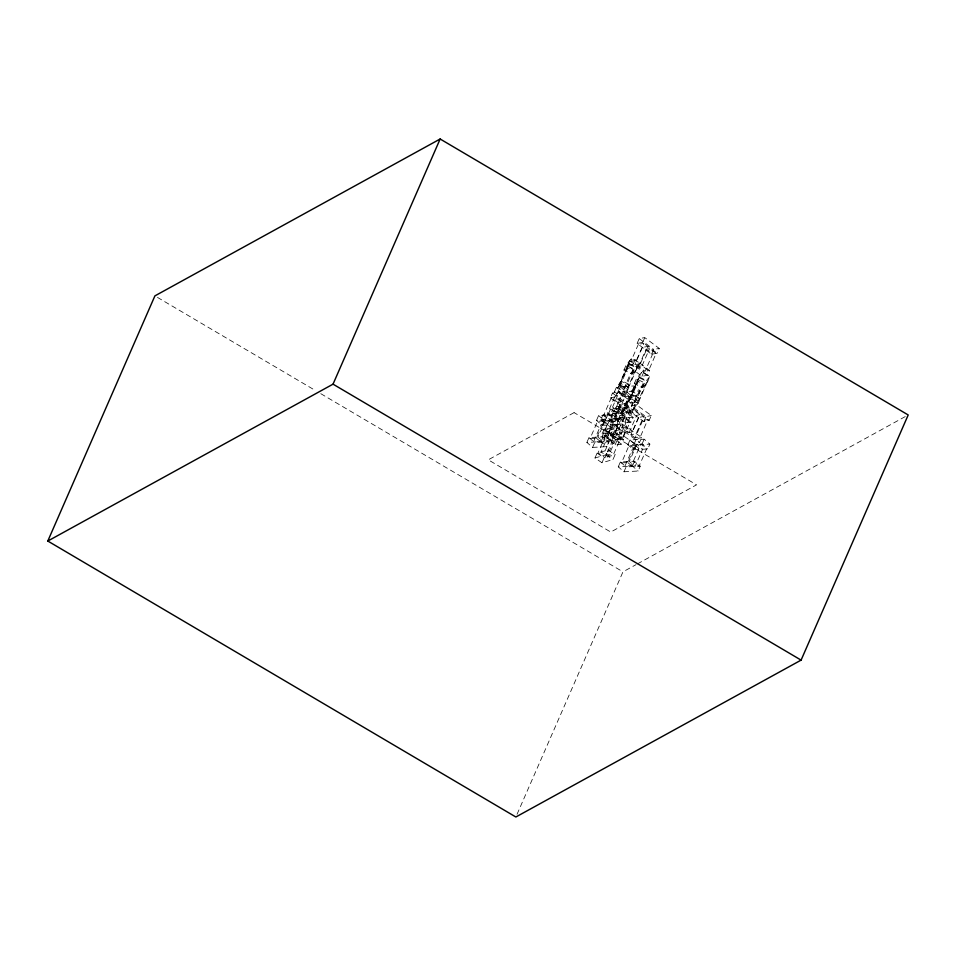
<?xml version="1.0" encoding="UTF-8"?>
<svg xmlns="http://www.w3.org/2000/svg" width="956" height="956" viewBox="0 0 956 956"><rect width="100%" height="100%" fill="white"/><g stroke="black" fill="none" stroke-linecap="round" stroke-linejoin="round"><path stroke-width="0.72" stroke-dasharray="4.78 3.58" d="M586.876 442.425L588.98 437.597L603.152 436.82L608.864 441.791L606.749 446.631L592.589 447.396L586.876 442.425L601.037 441.66L606.749 446.631M596.496 420.389L598.611 415.549L612.772 414.785L618.496 419.756L616.381 424.595L602.208 425.36L596.496 420.389L610.669 419.624L616.381 424.595M600.726 419.971L606.02 418.776L620.97 429.507L615.688 430.714L600.726 419.971L602.842 415.131L608.135 413.936L623.085 424.679L619.321 432.841L634.27 443.572L639.564 442.377L641.679 437.537L626.718 426.794L621.424 428.001L636.385 438.732L641.679 437.537M610.358 397.935L615.652 396.74L630.602 407.471L625.308 408.678L610.358 397.935L612.473 393.095L617.755 391.9L632.717 402.631L628.94 410.793L643.902 421.536L649.184 420.341L651.299 415.502L636.349 404.758L631.056 405.965L646.017 416.697L651.299 415.502M614.314 392.103L616.429 387.264L621.711 380.763L629.932 384.79L627.829 389.63L622.535 396.131L614.314 392.103L619.596 385.603L621.711 380.763M623.945 370.068L626.061 365.228L631.342 358.727L639.564 362.754L637.449 367.594L632.167 374.095L623.945 370.068L629.227 363.555L631.342 358.727M627.303 365.933L619.787 383.141L628.008 387.168L635.525 369.96L626.061 365.228M627.483 365.467L629.598 360.627L635.154 359.635L649.614 370.474L647.499 375.314L641.93 376.305L627.483 365.467L633.051 364.475L647.499 375.314M637.114 343.431L639.217 338.591L644.786 337.599L659.246 348.438L657.13 353.278L651.562 354.27L637.114 343.431L642.671 342.427L657.13 353.278M603.941 420.975L597.572 421.321L590.055 438.517L596.425 438.183L603.941 420.975L607.514 424.082L601.145 424.428L593.628 441.624L599.998 441.278L609.474 419.684L615.186 424.655L607.669 441.851L601.957 436.892M592.589 447.396L594.704 442.556L608.864 441.791M602.208 425.36L604.323 420.52L618.496 419.756M627.865 367.893L625.487 370.82L617.97 388.017L620.348 385.089L627.865 367.893L633.003 370.414L625.487 387.61L623.109 390.538L630.625 373.33L633.003 370.414M606.02 418.776L608.135 413.936M615.652 396.74L617.755 391.9M608.53 413.649L610.645 408.81L624.686 407.949L630.458 412.908L628.343 417.748L614.29 418.62L608.53 413.649L622.583 412.789L628.343 417.748M618.15 391.613L620.265 386.774L634.318 385.913L640.09 390.873L637.975 395.712L623.921 396.573L618.15 391.613L632.203 390.753L637.975 395.712M602.113 433.773L604.228 428.945L610.466 428.467L623.503 439.485L621.388 444.325L615.15 444.791L602.113 433.773L608.351 433.307L621.388 444.325M611.744 411.737L613.86 406.898L620.086 406.431L633.123 417.449L631.008 422.289L624.782 422.755L611.744 411.737L617.97 411.271L631.008 422.289M633.051 364.475L635.154 359.635M642.671 342.427L644.786 337.599M601.037 441.66L603.152 436.82M610.561 419.744L618.078 402.548L621.388 401.795L613.872 418.991L610.561 419.744L603.834 414.916L611.35 397.708L618.078 402.548M594.979 457.984L597.094 453.144L608.1 449.953L615.078 454.721L612.975 459.561L601.969 462.752L594.979 457.984L605.985 454.793L608.1 449.953M604.61 435.948L606.725 431.108L617.731 427.918L624.71 432.686L622.595 437.525L611.589 440.716L604.61 435.948L615.616 432.757L617.731 427.918M622.535 396.131L624.65 391.291L629.932 384.79M632.167 374.095L634.282 369.255L639.564 362.754M614.29 418.62L616.405 413.781L630.458 412.908M623.921 396.573L626.037 391.745L640.09 390.873M608.351 433.307L610.466 428.467M617.97 411.271L620.086 406.431M629.383 411.976L623.061 412.371L619.452 409.264L625.774 408.881L633.29 391.673L626.969 392.068L617.6 413.709L611.828 408.738L619.345 391.542L625.105 396.501M638.584 366.411L646.101 349.203L649.578 348.582L656.079 353.457L648.574 370.665L642.062 365.778L638.584 366.411L645.097 371.286L652.601 354.079L646.101 349.203M642.062 365.778L649.578 348.582M615.616 439.545L608.637 434.777L601.121 451.985L608.1 456.753L616.333 438.063L621.292 436.629L613.776 453.825L608.829 455.271L604.455 452.284L611.971 435.088L616.931 433.654M624.686 405.691L626.801 400.851L632.083 394.35L640.305 398.377L638.19 403.217L632.908 409.718L624.686 405.691L629.968 399.19L638.19 403.217M634.318 383.655L636.421 378.815L641.703 372.314L649.937 376.341L647.821 381.181L642.54 387.682L634.318 383.655L639.6 377.154L641.703 372.314M612.569 434.908L620.086 417.712L623.981 417.414L629.849 422.373L622.332 439.581L616.465 434.622L612.569 434.908L618.436 439.868L625.953 422.671L620.086 417.712M622.583 412.789L624.686 407.949M632.203 390.753L634.318 385.913M623.061 412.371L630.566 395.175L636.887 394.78L622.416 427.774L629.156 432.602L632.454 431.861L639.97 414.653L633.242 409.825L625.726 427.021L632.454 431.861M637.664 379.532L630.147 396.728L638.369 400.755L645.886 383.559L636.421 378.815M615.688 430.714L617.791 425.874L623.085 424.679M625.308 408.678L627.423 403.838L632.717 402.631M601.969 462.752L604.084 457.912L615.078 454.721M611.589 440.716L613.704 435.876L624.71 432.686M638.226 381.48L635.86 384.408L628.343 401.616L630.721 398.688L638.226 381.48L643.376 384.001L635.86 401.197L633.481 404.125L640.998 386.929L643.376 384.001M623.981 417.414L609.414 450.85L604.455 452.284M641.93 376.305L644.045 371.466L649.614 370.474M651.562 354.27L653.677 349.43L659.246 348.438M615.15 444.791L617.265 439.951L623.503 439.485M632.908 409.718L635.023 404.878L640.305 398.377M642.54 387.682L644.643 382.842L649.937 376.341M619.321 432.841L624.603 431.634L626.718 426.794M628.94 410.793L634.234 409.598L636.349 404.758M629.156 432.602L636.66 415.406L639.97 414.653M618.257 466.815L620.372 461.987L634.533 461.21L640.245 466.181L638.13 471.021L623.969 471.786L618.257 466.815L632.418 466.05L638.13 471.021M627.889 444.779L630.004 439.939L644.165 439.174L649.877 444.146L647.762 448.985L633.601 449.75L627.889 444.779L642.05 444.014L647.762 448.985M634.27 443.572L636.385 438.732M643.902 421.536L646.017 416.697M635.334 445.365L628.952 445.711L621.448 462.907L627.817 462.573L635.334 445.365L638.907 448.472L632.525 448.818L625.009 466.014L631.39 465.668L640.855 444.074L646.567 449.045L639.05 466.241L633.338 461.282M623.969 471.786L626.084 466.946L640.245 466.181M633.601 449.75L635.716 444.91L649.877 444.146M632.418 466.05L634.533 461.21M642.05 444.014L644.165 439.174M517.053 814.273L622.965 571.843L636.051 564.649M637.353 563.932L905.583 416.41M624.053 407.77L629.335 406.563L621.83 423.771L616.536 424.966L629.06 396.262L623.288 391.303L615.772 408.499L621.543 413.458M633.123 417.449L626.897 417.915L613.86 406.898M629.227 363.555L637.449 367.594M639.6 377.154L647.821 381.181M620.348 385.089L625.487 387.61M619.596 385.603L627.829 389.63M616.429 387.264L624.65 391.291M630.721 398.688L635.86 401.197M626.801 400.851L635.023 404.878M157.477 297.4L315.635 390.645M320.786 393.681L622.965 571.843M615.616 432.757L622.595 437.525M606.725 431.108L613.704 435.876M611.971 435.088L616.333 438.063M605.985 454.793L612.975 459.561M597.094 453.144L604.084 457.912M612.473 393.095L627.423 403.838M634.234 409.598L649.184 420.341M621.388 401.795L614.66 396.955L607.144 414.163L613.872 418.991M629.932 410.578L636.66 415.406M602.842 415.131L617.791 425.874M624.603 431.634L639.564 442.377M639.217 338.591L653.677 349.43M629.598 360.627L644.045 371.466M604.228 428.945L617.265 439.951M626.969 392.068L630.566 395.175M620.265 386.774L626.037 391.745M610.645 408.81L616.405 413.781M630.004 439.939L635.716 444.91M598.611 415.549L604.323 420.52M627.817 462.573L631.39 465.668M596.425 438.183L599.998 441.278M620.372 461.987L626.084 466.946M588.98 437.597L594.704 442.556M628.785 364.105L621.269 381.313L629.49 385.34L637.007 368.132L628.785 364.105M638.333 344.351L630.817 361.547L636.373 360.543L643.89 343.347L638.333 344.351M605.483 419.899L597.966 437.107L603.678 442.066L611.195 424.87L605.483 419.899M612.844 412.669L605.327 429.865L611.565 429.399L619.082 412.203L612.844 412.669M642.396 347.398L634.88 364.595L640.448 363.591L647.953 346.395L642.396 347.398M605.542 435.685L598.026 452.881L605.005 457.649L612.521 440.441L605.542 435.685M619.847 404.747L612.33 421.943L617.624 420.748L625.128 403.552L619.847 404.747M616.512 415.764L608.996 432.972L615.234 432.494L622.738 415.298L616.512 415.764M639.146 377.704L631.629 394.9L639.863 398.927L647.367 381.731L639.146 377.704M638.429 417.605L630.912 434.813L636.206 433.606L643.723 416.41L638.429 417.605M642.635 420.628L635.119 437.836L640.412 436.629L647.929 419.433L642.635 420.628M636.875 444.289L629.359 461.497L635.071 466.456L642.587 449.26L636.875 444.289M574.09 412.622L488.265 459.824L610.753 532.038L696.566 484.835L574.09 412.622"/><path stroke-width="1.43" d="M47.8 541.036L154.908 295.882L440.142 139.002L908.2 414.964L801.092 660.118L515.858 816.998L47.8 541.036L333.035 384.157L440.142 139.002M333.035 384.157L801.092 660.118"/></g></svg>
